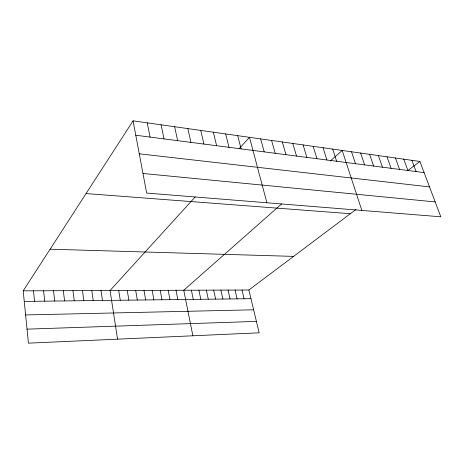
<?xml version="1.0" encoding="UTF-8"?>
<svg xmlns="http://www.w3.org/2000/svg" width="464" height="464" viewBox="0 0 464 464"><rect width="100%" height="100%" fill="white"/><g stroke="black" fill="none" stroke-linecap="round" stroke-linejoin="round"><path stroke-width="0.7" d="M356.039 209.461L248.866 290.006L259.167 332.816L28.426 343.163L23.2 290.841L133.064 120.837L419.908 161.46L440.8 216.798L146.665 193.07L133.064 120.837M195.211 196.951L110.055 290.516L117.549 339.167M239.146 148.671L249.475 137.327L266.904 202.774M281.607 203.928L183.761 290.249L192.867 335.785M330.269 160.996L342.212 150.458L361.839 210.43M407.839 170.532L419.908 161.46M27.028 329.144L256.418 321.395M25.607 314.952L253.628 309.795M24.256 301.409L250.96 298.694M23.2 290.841L248.866 290.006M50.112 249.191L293.602 256.389M86.06 193.569L350.378 213.718M142.976 173.478L435.186 201.927M139.275 153.822L429.513 186.899M135.772 135.233L424.113 172.596M411.904 160.329L416.086 171.558M403.75 159.175L407.908 170.497M395.45 157.998L399.579 169.418M386.988 156.803L391.094 168.316M378.375 155.579L382.446 167.197M369.588 154.338L373.636 166.054M360.638 153.068L364.652 164.894M351.515 151.774L355.494 163.705M332.723 149.118L336.626 161.257M323.048 147.743L326.905 159.999M313.171 146.346L316.987 158.717M303.096 144.919L306.866 157.406M292.813 143.463L296.531 156.066M282.321 141.978L285.981 154.698M271.602 140.459L275.21 153.3M260.652 138.91L264.202 151.873M237.696 135.656L241.118 148.886M225.655 133.951L229.001 147.314M213.341 132.211L216.613 145.708M242.011 290.035L244.076 298.775M200.738 130.425L203.928 144.066M235.062 290.058L237.104 298.857M228.027 290.087L230.04 298.944M187.839 128.598L190.942 142.378M220.893 290.11L222.882 299.031M213.666 290.139L215.627 299.118M174.632 126.724L177.648 140.656M206.341 290.162L208.278 299.205M198.917 290.191L200.825 299.292M161.107 124.81L164.03 138.893M191.388 290.22L193.268 299.384M147.256 122.85L150.075 137.083M176.024 290.278L177.84 299.57M168.183 290.307L169.963 299.663M160.231 290.336L161.977 299.756M152.163 290.365L153.874 299.854M143.979 290.394L145.655 299.953M135.685 290.423L137.321 300.051M127.264 290.458L128.864 300.156M118.726 290.487L120.28 300.26M100.995 290.551L102.463 300.469M91.791 290.586L93.218 300.579M82.447 290.621L83.827 300.695M72.958 290.655L74.286 300.805M63.319 290.69L64.595 300.921M53.528 290.725L54.752 301.043M43.581 290.766L44.753 301.159M33.472 290.8L34.585 301.281"/></g></svg>
